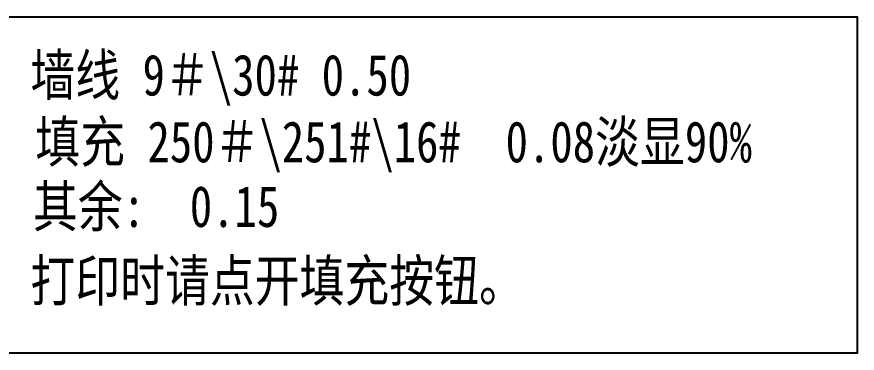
# Model space of a CAD drawing. Extents: x 27938 to 725830, y -209821 to 1628073.
# Drawn here: x 378270 to 541777, y 1341632 to 1407068 of the extents above; entities that cross this region are included whole.
import ezdxf

# ---------------------------------------------------------------- set-up
doc = ezdxf.new("R2010")
doc.units = 0
doc.header["$LTSCALE"] = 1000
doc.header["$MEASUREMENT"] = 0
doc.layers.add('图框', color=140, linetype='Continuous')
doc.layers.add('立面栏杆', color=242, linetype='Continuous')
doc.styles.add('Tk1', font='')
doc.styles.get('Tk1').set_extended_font_data('SimHei')

msp = doc.modelspace()

# ---------------------------------------------------------------- linework, layer by layer
at = {"layer": '立面栏杆'}
msp.add_lwpolyline([(375314.1, 1407068.1), (541777.4, 1407068.1), (541777.4, 1341632.1), (375314.1, 1341632.1)], close=True, dxfattribs=at)

# ---------------------------------------------------------------- texts
at = {"layer": '图框', "style": 'Tk1', "width": 0.8}
for s, p in [(' 墙线 9＃\\30# 0.50', (376565.6, 1391747.9)), ('填充 250＃\\251#\\16#  0.08淡显90%%%', (381873.4, 1378763.8)), (' 其余:  0.15', (377054.9, 1366186.9)), ('打印时请点开填充按钮。', (380904.1, 1351739.6))]:
    msp.add_text(s, height=8000, dxfattribs=at).set_placement(p)

doc.saveas('drawing.dxf')
